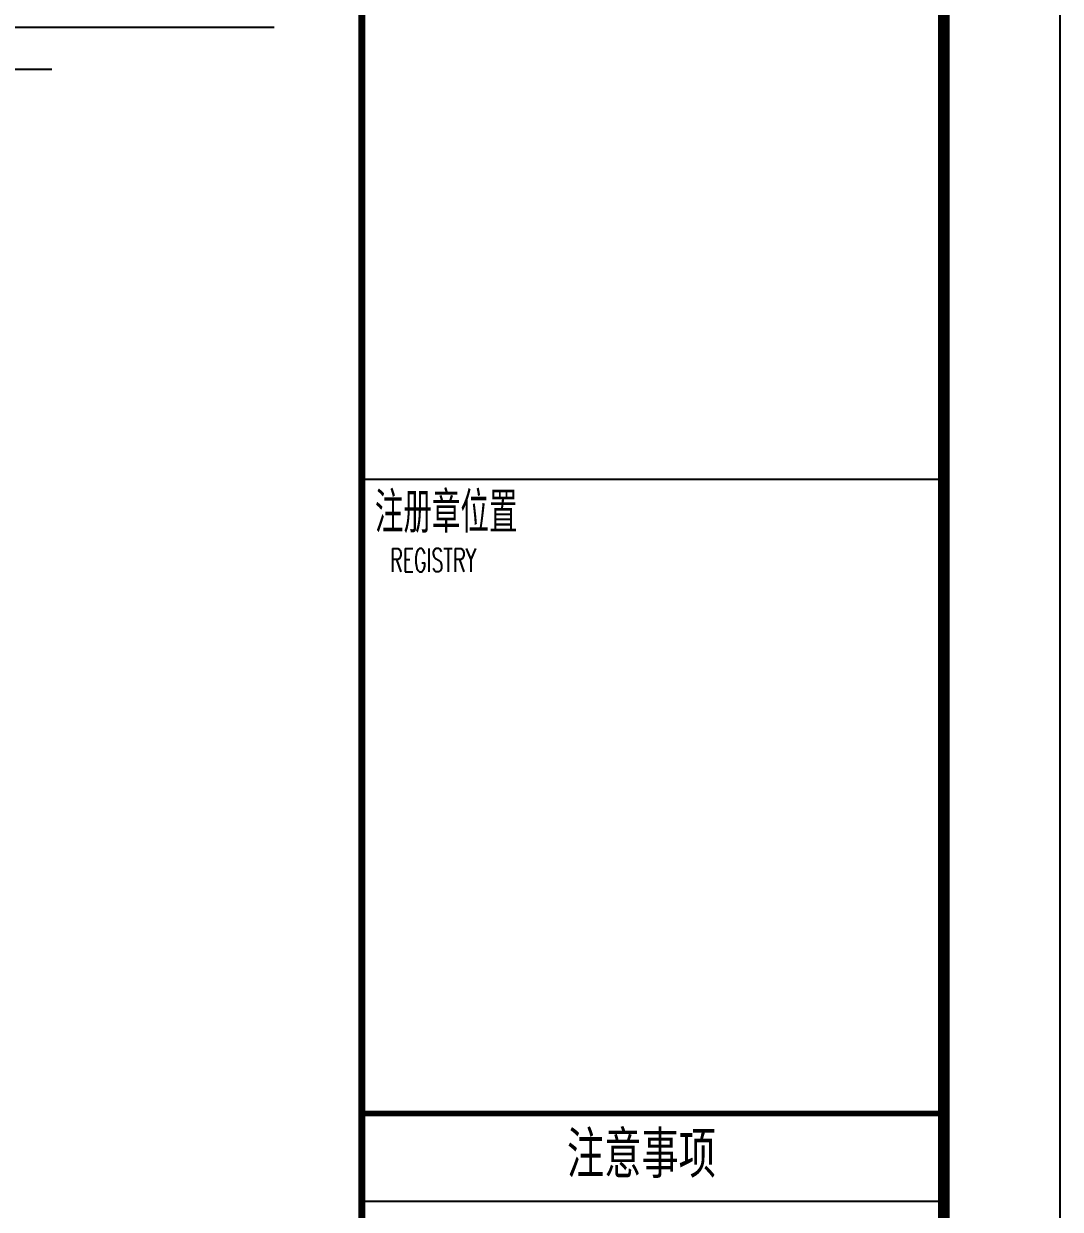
# Model space of a CAD drawing. Extents: x 14207793 to 14719554, y -1675802 to -1228715.
# Drawn here: x 14571338 to 14580242, y -1567457 to -1557275 of the extents above; entities that cross this region are included whole.
import ezdxf

# ---------------------------------------------------------------- set-up
doc = ezdxf.new("R2010")
doc.units = 0
doc.header["$LTSCALE"] = 500
doc.header["$MEASUREMENT"] = 0
doc.layers.get('0').update_dxf_attribs({"linetype": 'CONTINUOUS'})
doc.layers.add('PUB_TITLE', color=4, linetype='CONTINUOUS')
doc.layers.add('WINDOW', color=96, linetype='CONTINUOUS')
doc.styles.add('HZ', font='txt', dxfattribs={"width": 0.8, "bigfont": 'hztxt'})
doc.styles.add('LLC', font='romans', dxfattribs={"bigfont": 'hzdx'})

msp = doc.modelspace()

# ---------------------------------------------------------------- linework, layer by layer
for p, q in [((14570572.6, -1557305.15), (14573491.09, -1557305.15)), ((14569993.36, -1557665), (14571579.67, -1557665))]:
    msp.add_line(p, q)
at = {"color": 4}
msp.add_line((14574242.5, -1561186.2), (14579242.5, -1561186.2, -660.91), dxfattribs=at)
at = {"color": 4, "const_width": 59.39}
msp.add_lwpolyline([(14579242.5, -1587997.5), (14574242.5, -1587997.5), (14574242.5, -1555738.58), (14579242.5, -1555738.58)], close=True, dxfattribs=at)
at = {"layer": 'PUB_TITLE'}
msp.add_line((14579242.5, -1567390.79, -1000), (14574242.5, -1567390.79), dxfattribs=at)
msp.add_lwpolyline([(14520842.5, -1588997.5), (14580242.5, -1588997.5), (14580242.5, -1546997.5), (14520842.5, -1546997.5)], close=True, dxfattribs=at)
at = {"layer": 'PUB_TITLE', "const_width": 100}
msp.add_lwpolyline([(14523342.5, -1587997.5), (14579242.5, -1587997.5), (14579242.5, -1547997.5), (14523342.5, -1547997.5)], close=True, dxfattribs=at)
at = {"layer": 'PUB_TITLE', "const_width": 50}
msp.add_lwpolyline([(14579242.5, -1566633.82), (14574242.5, -1566633.82)], dxfattribs=at)

# ---------------------------------------------------------------- texts
at = {"layer": 'PUB_TITLE', "style": 'HZ', "width": 0.8}
msp.add_text('注意事项', height=400, dxfattribs=at).set_placement((14576004.61, -1567186.68, -388.11))
at = {"layer": 'WINDOW', "color": 4}
for s, height, style, width, p in [('注册章位置', 350, 'HZ', 0.7, (14574354.49, -1561647.06, -1295.35)), ('REGISTRY', 200, 'LLC', 0.6, (14574485.15, -1561981.22, -2295.35))]:
    msp.add_text(s, height=height, dxfattribs=dict(at, style=style, width=width)).set_placement(p)

doc.saveas('drawing.dxf')
